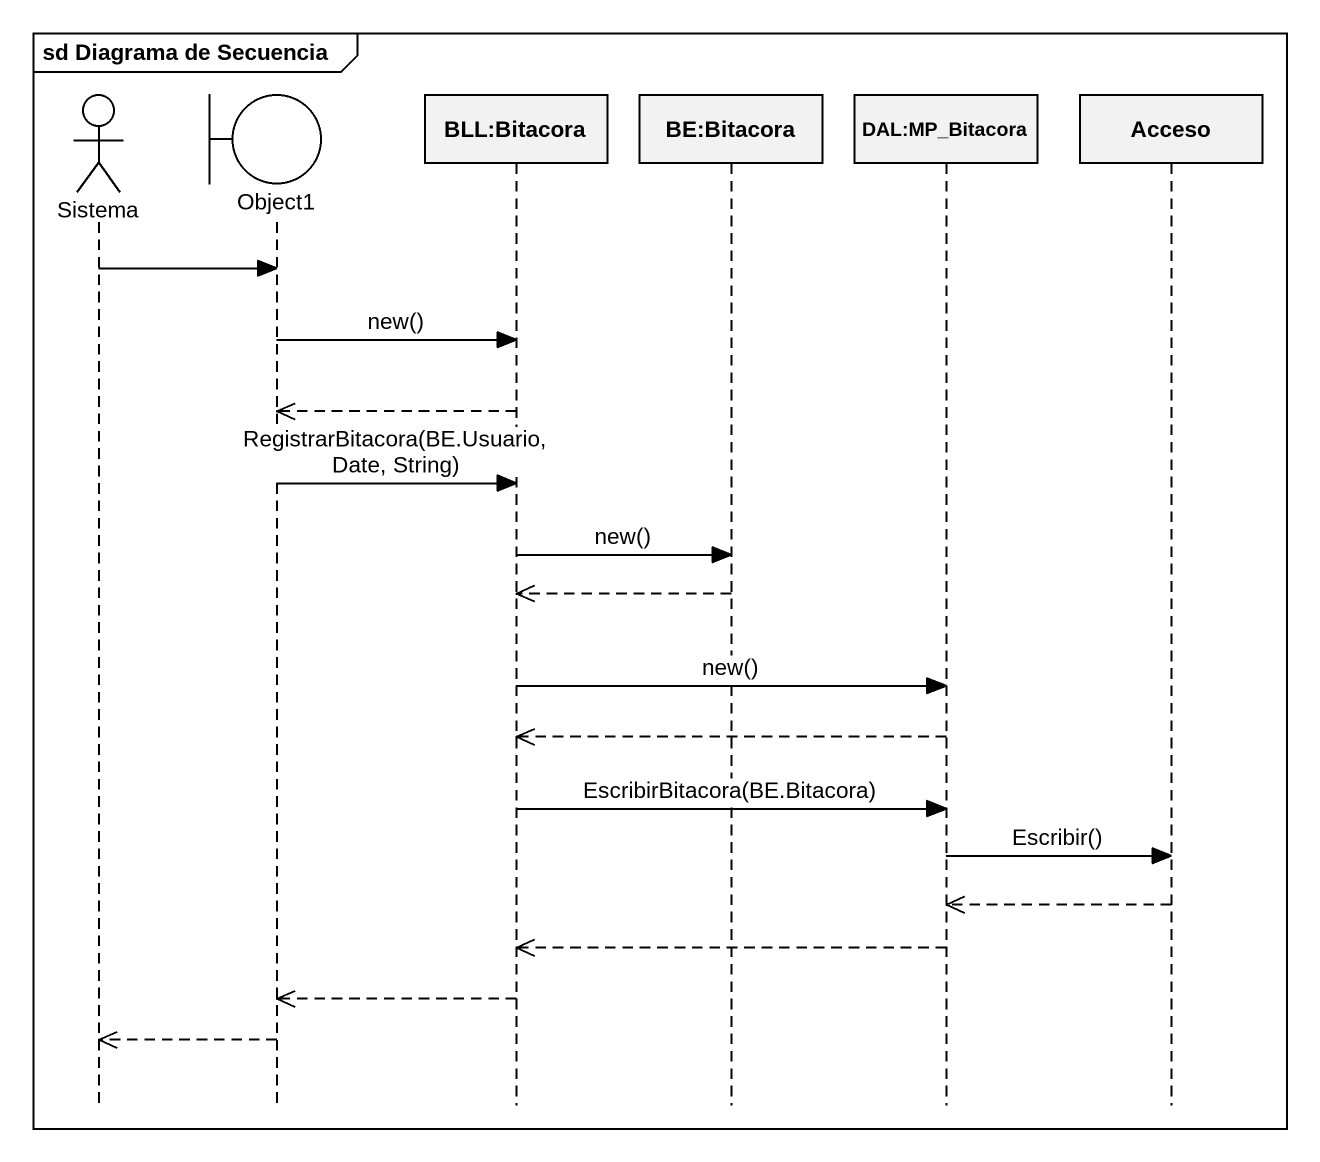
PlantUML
@startuml
mainframe sd Diagrama de Secuencia
hide footbox
actor Sistema
boundary Object1
participant "BLL:Bitacora" as BLL_Bitacora
participant "BE:Bitacora" as BE_Bitacora
participant "DAL:MP_Bitacora" as DAL_MP_Bitacora
participant Acceso

Sistema -> Object1
Object1 -> BLL_Bitacora : new()
BLL_Bitacora -->> Object1
Object1 -> BLL_Bitacora : RegistrarBitacora(BE.Usuario, Date, String)
BLL_Bitacora -> BE_Bitacora : new()
BE_Bitacora -->> BLL_Bitacora
BLL_Bitacora -> DAL_MP_Bitacora : new()
DAL_MP_Bitacora -->> BLL_Bitacora
BLL_Bitacora -> DAL_MP_Bitacora : EscribirBitacora(BE.Bitacora)
DAL_MP_Bitacora -> Acceso : Escribir()
Acceso -->> DAL_MP_Bitacora
DAL_MP_Bitacora -->> BLL_Bitacora
BLL_Bitacora -->> Object1
Object1 -->> Sistema
@enduml
